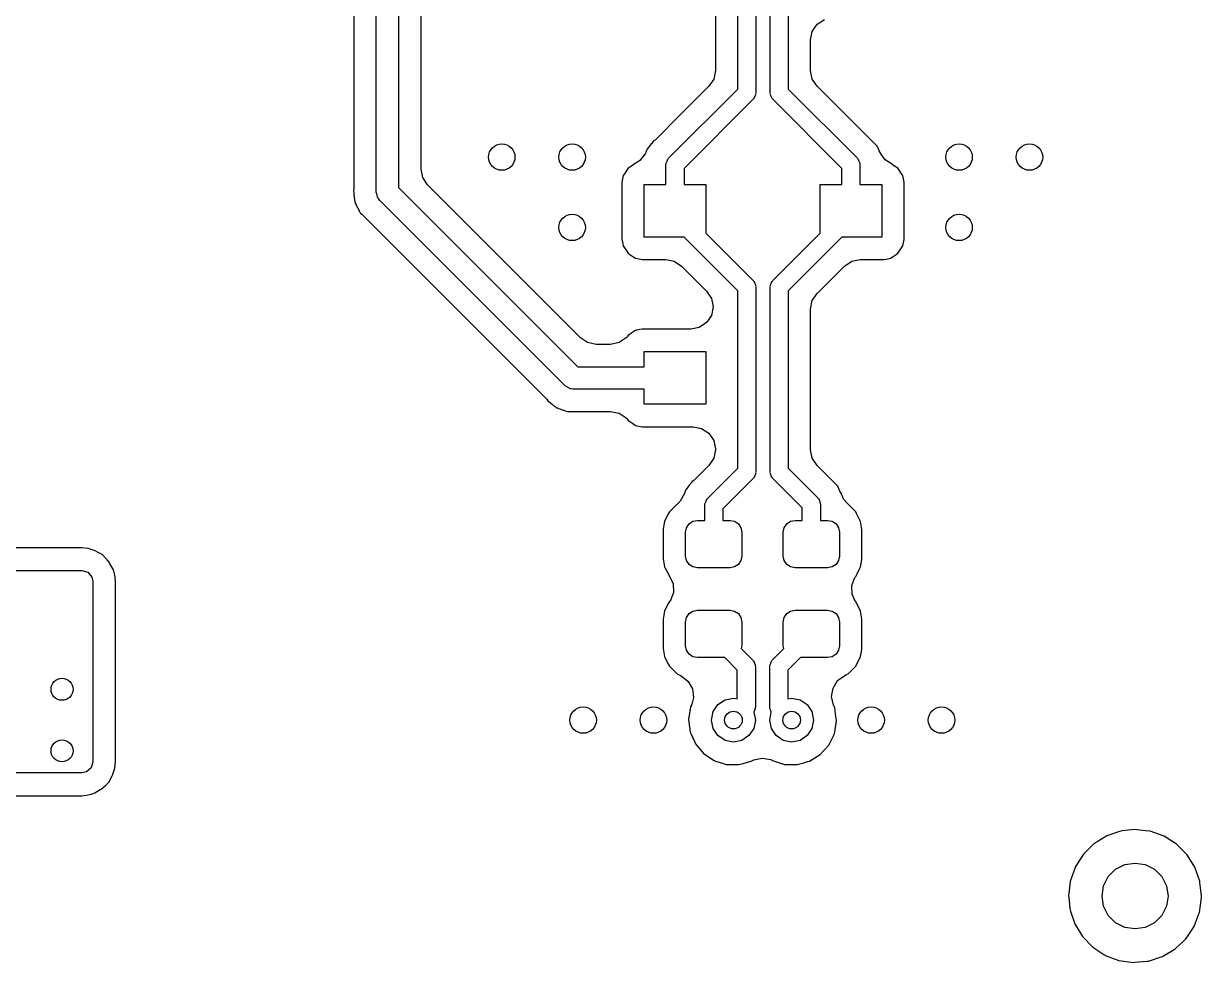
# Model space of a CAD drawing. Extents: x 0.99 to 4.24, y -7.27 to -4.02.
# Drawn here: x 1.668 to 2.195, y -5.03 to -4.61 of the extents above; entities that cross this region are included whole.
import ezdxf

# ---------------------------------------------------------------- set-up
doc = ezdxf.new("R2010")
doc.units = 0
doc.header["$MEASUREMENT"] = 0
doc.layers.add('BLACK', color=7, linetype='CONTINUOUS')

msp = doc.modelspace()

# ---------------------------------------------------------------- linework, layer by layer
at = {"layer": 'BLACK', "linetype": 'CONTINUOUS'}
for p, q in [((1.98752, -4.63884), (1.98752, -4.50617)), ((1.99563, -4.50617), (1.99563, -4.64052)), ((2.00201, -4.64052), (2.00201, -4.51049)), ((2.01012, -4.51217), (2.01012, -4.63884)), ((1.9775, -4.51444), (1.9775, -4.63056)), ((1.82571, -4.68504), (1.82571, -4.58475)), ((1.83571, -4.58268), (1.83571, -4.68297)), ((1.84573, -4.67469), (1.84573, -4.5848)), ((1.81569, -4.59302), (1.81569, -4.68291)), ((2.02306, -4.60983), (2.02629, -4.60767)), ((2.02014, -4.61687), (2.0209, -4.61306)), ((2.0209, -4.61306), (2.02306, -4.60983)), ((2.02014, -4.63056), (2.02014, -4.61687)), ((1.97674, -4.63438), (1.97458, -4.63761)), ((1.9775, -4.63056), (1.97674, -4.63438)), ((2.0209, -4.63438), (2.02014, -4.63056)), ((2.02306, -4.63761), (2.0209, -4.63438)), ((1.95658, -4.66978), (1.98752, -4.63884)), ((1.97458, -4.63761), (1.9621, -4.65009)), ((2.01012, -4.63884), (2.04106, -4.66978)), ((2.04779, -4.66234), (2.02306, -4.63761)), ((1.99444, -4.64339), (1.9635, -4.67433)), ((1.99459, -4.6431), (1.99444, -4.64339)), ((1.99486, -4.6429), (1.99459, -4.6431)), ((1.99515, -4.642), (1.99486, -4.6429)), ((1.99558, -4.64116), (1.99515, -4.642)), ((1.99563, -4.64052), (1.99553, -4.64083)), ((1.99553, -4.64083), (1.99558, -4.64116)), ((2.00211, -4.64083), (2.00201, -4.64052)), ((2.00206, -4.64116), (2.00211, -4.64083)), ((2.00249, -4.642), (2.00206, -4.64116)), ((2.00278, -4.6429), (2.00249, -4.642)), ((2.00305, -4.6431), (2.00278, -4.6429)), ((2.0032, -4.64339), (2.00305, -4.6431)), ((2.03413, -4.67433), (2.0032, -4.64339)), ((1.9621, -4.65009), (1.95079, -4.6614)), ((1.94663, -4.66637), (1.9464, -4.66715)), ((1.94683, -4.66609), (1.94663, -4.66637)), ((1.94694, -4.66577), (1.94683, -4.66609)), ((1.9473, -4.66533), (1.94694, -4.66577)), ((1.94804, -4.66438), (1.9473, -4.66533)), ((1.9473, -4.66533), (1.9473, -4.66533)), ((1.94833, -4.664), (1.94804, -4.66438)), ((1.94837, -4.66394), (1.94833, -4.664)), ((1.94867, -4.66352), (1.94837, -4.66394)), ((1.94874, -4.66345), (1.94867, -4.66352)), ((1.94886, -4.66325), (1.94874, -4.66345)), ((1.9489, -4.66329), (1.94886, -4.66325)), ((1.94985, -4.66209), (1.9489, -4.66329)), ((1.95052, -4.66165), (1.94985, -4.66209)), ((1.95079, -4.6614), (1.95052, -4.66165)), ((2.04807, -4.66261), (2.04779, -4.66234)), ((2.04886, -4.66335), (2.04807, -4.66261)), ((2.04946, -4.6639), (2.04886, -4.66335)), ((2.0496, -4.66415), (2.04946, -4.6639)), ((2.04973, -4.66428), (2.0496, -4.66415)), ((2.04986, -4.66444), (2.04973, -4.66428)), ((2.05063, -4.66604), (2.04986, -4.66444)), ((2.05085, -4.66646), (2.05063, -4.66604)), ((1.94373, -4.67088), (1.94185, -4.67205)), ((1.94609, -4.66779), (1.94373, -4.67088)), ((1.94639, -4.66718), (1.94609, -4.66779)), ((1.9464, -4.66715), (1.94639, -4.66718)), ((1.95544, -4.67201), (1.95587, -4.67117)), ((1.95587, -4.67117), (1.95617, -4.67026)), ((1.95617, -4.67026), (1.95643, -4.67007)), ((1.95643, -4.67007), (1.95658, -4.66978)), ((2.04106, -4.66978), (2.0412, -4.67007)), ((2.0412, -4.67007), (2.04147, -4.67026)), ((2.04147, -4.67026), (2.04176, -4.67117)), ((2.04176, -4.67117), (2.04219, -4.67201)), ((2.05169, -4.66802), (2.05085, -4.66646)), ((2.05179, -4.66797), (2.05169, -4.66802)), ((2.05345, -4.67045), (2.05179, -4.66797)), ((2.05587, -4.67207), (2.05345, -4.67045)), ((1.84649, -4.6785), (1.84573, -4.67469)), ((1.93678, -4.67678), (1.93623, -4.6776)), ((1.9379, -4.6751), (1.93678, -4.67678)), ((1.93678, -4.67678), (1.93678, -4.67678)), ((1.93845, -4.67428), (1.9379, -4.6751)), ((1.94035, -4.67301), (1.93845, -4.67428)), ((1.94094, -4.67261), (1.94035, -4.67301)), ((1.94176, -4.67207), (1.94094, -4.67261)), ((1.94094, -4.67261), (1.94094, -4.67261)), ((1.94185, -4.67205), (1.94176, -4.67207)), ((1.95539, -4.67265), (1.95549, -4.67234)), ((1.95539, -4.68151), (1.95539, -4.67265)), ((1.95549, -4.67234), (1.95544, -4.67201)), ((1.9635, -4.67433), (1.9635, -4.68151)), ((2.03413, -4.68151), (2.03413, -4.67433)), ((2.04219, -4.67201), (2.04214, -4.67234)), ((2.04214, -4.67234), (2.04224, -4.67265)), ((2.04224, -4.67265), (2.04224, -4.68151)), ((2.05588, -4.67207), (2.05587, -4.67207)), ((2.05669, -4.67261), (2.05588, -4.67207)), ((2.05728, -4.67301), (2.05669, -4.67261)), ((2.05669, -4.67261), (2.05669, -4.67261)), ((2.05919, -4.67428), (2.05728, -4.67301)), ((2.05974, -4.6751), (2.05919, -4.67428)), ((2.06086, -4.67678), (2.05974, -4.6751)), ((2.06141, -4.6776), (2.06086, -4.67678)), ((2.06086, -4.67678), (2.06086, -4.67678)), ((1.84865, -4.68174), (1.84649, -4.6785)), ((1.91709, -4.75018), (1.84865, -4.68174)), ((1.93623, -4.6776), (1.93565, -4.68052)), ((1.93565, -4.68052), (1.93565, -4.70611)), ((1.94567, -4.70513), (1.94567, -4.68151)), ((1.94567, -4.68151), (1.95539, -4.68151)), ((1.9635, -4.68151), (1.97323, -4.68151)), ((1.97323, -4.68151), (1.97323, -4.70333)), ((2.02441, -4.70333), (2.02441, -4.68151)), ((2.02441, -4.68151), (2.03413, -4.68151)), ((2.04224, -4.68151), (2.05197, -4.68151)), ((2.05197, -4.68151), (2.05197, -4.70513)), ((2.06199, -4.68052), (2.06141, -4.6776)), ((2.06199, -4.70611), (2.06199, -4.68052)), ((1.81567, -4.68352), (1.8155, -4.68432)), ((1.8155, -4.68432), (1.81559, -4.68514)), ((1.81559, -4.68514), (1.81559, -4.68514)), ((1.81559, -4.68514), (1.81568, -4.68589)), ((1.81568, -4.68338), (1.81567, -4.68352)), ((1.81569, -4.68291), (1.81568, -4.68338)), ((1.81568, -4.68589), (1.81569, -4.68594)), ((1.81569, -4.68594), (1.81569, -4.68629)), ((1.81569, -4.68629), (1.81576, -4.68669)), ((1.81576, -4.68669), (1.81576, -4.68669)), ((1.81576, -4.68669), (1.8158, -4.68693)), ((1.8158, -4.68693), (1.81586, -4.68739)), ((1.81586, -4.68739), (1.81609, -4.68929)), ((1.82606, -4.68622), (1.82571, -4.68504)), ((1.82631, -4.68743), (1.82606, -4.68622)), ((1.82647, -4.68763), (1.82631, -4.68743)), ((1.83571, -4.68297), (1.91586, -4.76312)), ((1.81609, -4.68929), (1.81624, -4.68961)), ((1.81624, -4.68961), (1.8163, -4.68997)), ((1.8163, -4.68997), (1.81669, -4.6907)), ((1.81669, -4.6907), (1.81669, -4.6907)), ((1.81669, -4.6907), (1.81721, -4.69165)), ((1.81721, -4.69165), (1.81742, -4.69207)), ((1.81742, -4.69207), (1.81788, -4.69302)), ((1.8265, -4.68774), (1.82647, -4.68763)), ((1.82664, -4.68786), (1.8265, -4.68774)), ((1.82717, -4.68857), (1.82664, -4.68786)), ((1.91025, -4.77165), (1.82717, -4.68857)), ((1.81788, -4.69302), (1.81825, -4.6938)), ((1.81825, -4.6938), (1.81839, -4.69396)), ((1.81839, -4.69396), (1.81853, -4.6941)), ((1.81853, -4.6941), (1.81868, -4.69437)), ((1.81868, -4.69437), (1.81922, -4.69488)), ((1.81922, -4.69488), (1.82017, -4.69575)), ((1.82017, -4.69575), (1.82045, -4.69603)), ((1.82045, -4.69603), (1.90166, -4.77724)), ((1.93565, -4.70611), (1.93575, -4.70659)), ((1.93575, -4.70659), (1.93575, -4.70659)), ((1.93575, -4.70659), (1.93604, -4.70805)), ((1.93604, -4.70805), (1.93623, -4.70904)), ((1.96356, -4.70513), (1.94567, -4.70513)), ((1.98752, -4.72909), (1.96356, -4.70513)), ((1.97323, -4.70333), (1.99444, -4.72454)), ((2.0032, -4.72454), (2.02441, -4.70333)), ((2.03408, -4.70513), (2.01012, -4.72909)), ((2.05197, -4.70513), (2.03408, -4.70513)), ((2.06141, -4.70904), (2.06199, -4.70611)), ((1.93623, -4.70904), (1.93678, -4.70985)), ((1.93678, -4.70985), (1.93678, -4.70985)), ((1.93678, -4.70985), (1.93678, -4.70987)), ((1.93678, -4.70987), (1.93845, -4.71235)), ((1.93845, -4.71235), (1.93926, -4.7129)), ((1.93926, -4.7129), (1.94094, -4.71402)), ((2.05669, -4.71402), (2.05838, -4.7129)), ((2.05838, -4.7129), (2.05919, -4.71235)), ((2.05919, -4.71235), (2.06085, -4.70987)), ((2.06085, -4.70987), (2.06086, -4.70985)), ((2.06086, -4.70985), (2.06141, -4.70904)), ((2.06086, -4.70985), (2.06086, -4.70985)), ((1.94094, -4.71402), (1.94094, -4.71402)), ((1.94094, -4.71402), (1.94176, -4.71457)), ((1.94176, -4.71457), (1.94468, -4.71515)), ((1.94468, -4.71515), (1.95528, -4.71515)), ((1.95528, -4.71515), (1.95909, -4.7159)), ((1.95909, -4.7159), (1.96232, -4.71806)), ((1.96232, -4.71806), (1.96842, -4.72416)), ((2.02306, -4.73032), (2.03531, -4.71806)), ((2.03531, -4.71806), (2.03855, -4.7159)), ((2.03855, -4.7159), (2.04236, -4.71515)), ((2.04236, -4.71515), (2.05296, -4.71515)), ((2.05296, -4.71515), (2.05403, -4.71493)), ((2.05403, -4.71493), (2.05492, -4.71476)), ((2.05492, -4.71476), (2.05588, -4.71457)), ((2.05492, -4.71476), (2.05492, -4.71476)), ((2.05588, -4.71457), (2.05669, -4.71402)), ((2.05669, -4.71402), (2.05669, -4.71402)), ((1.96842, -4.72416), (1.97354, -4.72928)), ((1.97354, -4.72928), (1.9757, -4.73252)), ((1.98752, -4.80857), (1.98752, -4.72909)), ((1.99444, -4.72454), (1.99459, -4.72483)), ((1.99459, -4.72483), (1.99486, -4.72503)), ((1.99486, -4.72503), (1.99515, -4.72593)), ((1.99515, -4.72593), (1.99558, -4.72678)), ((1.99558, -4.72678), (1.99553, -4.7271)), ((1.99553, -4.7271), (1.99563, -4.72741)), ((1.99563, -4.72741), (1.99563, -4.81025)), ((2.00201, -4.72741), (2.00211, -4.7271)), ((2.00201, -4.81025), (2.00201, -4.72741)), ((2.00206, -4.72678), (2.00249, -4.72593)), ((2.00211, -4.7271), (2.00206, -4.72678)), ((2.00249, -4.72593), (2.00278, -4.72503)), ((2.00278, -4.72503), (2.00305, -4.72483)), ((2.00305, -4.72483), (2.0032, -4.72454)), ((2.01012, -4.72909), (2.01012, -4.80857)), ((1.9757, -4.73252), (1.97646, -4.73633)), ((2.02014, -4.73737), (2.0209, -4.73355)), ((2.0209, -4.73355), (2.02306, -4.73032)), ((1.9757, -4.74014), (1.97354, -4.74337)), ((1.97646, -4.73633), (1.9757, -4.74014)), ((2.02014, -4.80029), (2.02014, -4.73737)), ((1.97354, -4.74337), (1.97031, -4.74553)), ((1.92032, -4.75234), (1.91709, -4.75018)), ((1.93762, -4.75018), (1.93439, -4.75234)), ((1.9379, -4.7499), (1.93762, -4.75018)), ((1.93845, -4.74908), (1.9379, -4.7499)), ((1.94008, -4.74799), (1.93845, -4.74908)), ((1.94094, -4.74741), (1.94008, -4.74799)), ((1.94176, -4.74687), (1.94094, -4.74741)), ((1.94094, -4.74741), (1.94094, -4.74741)), ((1.94272, -4.74668), (1.94176, -4.74687)), ((1.94373, -4.74648), (1.94272, -4.74668)), ((1.94272, -4.74668), (1.94272, -4.74668)), ((1.94468, -4.74629), (1.94373, -4.74648)), ((1.94644, -4.74629), (1.94468, -4.74629)), ((1.9665, -4.74629), (1.94644, -4.74629)), ((1.97031, -4.74553), (1.9665, -4.74629)), ((1.92414, -4.7531), (1.92032, -4.75234)), ((1.93058, -4.7531), (1.92414, -4.7531)), ((1.93439, -4.75234), (1.93058, -4.7531)), ((1.94567, -4.76312), (1.94567, -4.75631)), ((1.94567, -4.75631), (1.97323, -4.75631)), ((1.97323, -4.75631), (1.97323, -4.77993)), ((1.91586, -4.76312), (1.94567, -4.76312)), ((1.91133, -4.77225), (1.91025, -4.77165)), ((1.91237, -4.77291), (1.91133, -4.77225)), ((1.91262, -4.77295), (1.91237, -4.77291)), ((1.91272, -4.773), (1.91262, -4.77295)), ((1.91291, -4.77299), (1.91272, -4.773)), ((1.91379, -4.77312), (1.91291, -4.77299)), ((1.94567, -4.77312), (1.91379, -4.77312)), ((1.94567, -4.77993), (1.94567, -4.77312)), ((1.90166, -4.77724), (1.90199, -4.77758)), ((1.90199, -4.77758), (1.90208, -4.77768)), ((1.90208, -4.77768), (1.90253, -4.77837)), ((1.90253, -4.77837), (1.90377, -4.77935)), ((1.90377, -4.77935), (1.90381, -4.77938)), ((1.90381, -4.77938), (1.90405, -4.77962)), ((1.90405, -4.77962), (1.90438, -4.77986)), ((1.90438, -4.77986), (1.90438, -4.77986)), ((1.90438, -4.77986), (1.90458, -4.78)), ((1.90458, -4.78), (1.90495, -4.78028)), ((1.90495, -4.78028), (1.90581, -4.78095)), ((1.90581, -4.78095), (1.90581, -4.78095)), ((1.90581, -4.78095), (1.90581, -4.78095)), ((1.90581, -4.78095), (1.90601, -4.78112)), ((1.90601, -4.78112), (1.90601, -4.78112)), ((1.90601, -4.78112), (1.90645, -4.78146)), ((1.90645, -4.78146), (1.90679, -4.78158)), ((1.90679, -4.78158), (1.90709, -4.78179)), ((1.90709, -4.78179), (1.90788, -4.78203)), ((1.90788, -4.78203), (1.90788, -4.78203)), ((1.90788, -4.78203), (1.90892, -4.78234)), ((1.90892, -4.78234), (1.90937, -4.78249)), ((1.97323, -4.77993), (1.94567, -4.77993)), ((1.90937, -4.78249), (1.90945, -4.78252)), ((1.90945, -4.78252), (1.91117, -4.78312)), ((1.91117, -4.78312), (1.91139, -4.78314)), ((1.91139, -4.78314), (1.91159, -4.78314)), ((1.91159, -4.78314), (1.91188, -4.78323)), ((1.91188, -4.78323), (1.91391, -4.78315)), ((1.91391, -4.78315), (1.9143, -4.78314)), ((1.9143, -4.78314), (1.93058, -4.78314)), ((1.93058, -4.78314), (1.93439, -4.7839)), ((1.93439, -4.7839), (1.93762, -4.78606)), ((1.93762, -4.78606), (1.9379, -4.78634)), ((1.9379, -4.78634), (1.93845, -4.78715)), ((1.93845, -4.78715), (1.93926, -4.7877)), ((1.93926, -4.7877), (1.94094, -4.78882)), ((1.94094, -4.78882), (1.94094, -4.78882)), ((1.94094, -4.78882), (1.94176, -4.78937)), ((1.94176, -4.78937), (1.94468, -4.78995)), ((1.94468, -4.78995), (1.9467, -4.78995)), ((1.9467, -4.78995), (1.96754, -4.78995)), ((1.96754, -4.78995), (1.97135, -4.79071)), ((1.97135, -4.79071), (1.97458, -4.79287)), ((1.97458, -4.79287), (1.97674, -4.7961)), ((1.97674, -4.7961), (1.9775, -4.79991)), ((1.9775, -4.80029), (1.97674, -4.8041)), ((1.9775, -4.79991), (1.9775, -4.80029)), ((2.0209, -4.8041), (2.02014, -4.80029)), ((1.97458, -4.80733), (1.97129, -4.81062)), ((1.9739, -4.82218), (1.98752, -4.80857)), ((1.97674, -4.8041), (1.97458, -4.80733)), ((2.01012, -4.80857), (2.02334, -4.82179)), ((2.02306, -4.80733), (2.0209, -4.8041)), ((2.03007, -4.81435), (2.02306, -4.80733)), ((1.96811, -4.8138), (1.96785, -4.81406)), ((1.97129, -4.81062), (1.96811, -4.8138)), ((1.99444, -4.81311), (1.98083, -4.82673)), ((1.99459, -4.81282), (1.99444, -4.81311)), ((1.99486, -4.81263), (1.99459, -4.81282)), ((1.99515, -4.81173), (1.99486, -4.81263)), ((1.99558, -4.81088), (1.99515, -4.81173)), ((1.99563, -4.81025), (1.99553, -4.81056)), ((1.99553, -4.81056), (1.99558, -4.81088)), ((2.00211, -4.81056), (2.00201, -4.81025)), ((2.00206, -4.81088), (2.00211, -4.81056)), ((2.00249, -4.81173), (2.00206, -4.81088)), ((2.00278, -4.81263), (2.00249, -4.81173)), ((2.00305, -4.81282), (2.00278, -4.81263)), ((2.0032, -4.81311), (2.00305, -4.81282)), ((2.01642, -4.82633), (2.0032, -4.81311)), ((1.96396, -4.81877), (1.96364, -4.81984)), ((1.96415, -4.81849), (1.96396, -4.81877)), ((1.96427, -4.81817), (1.96415, -4.81849)), ((1.96462, -4.81773), (1.96427, -4.81817)), ((1.96528, -4.81689), (1.96462, -4.81773)), ((1.96462, -4.81773), (1.96462, -4.81773)), ((1.96537, -4.81678), (1.96528, -4.81689)), ((1.96565, -4.8164), (1.96537, -4.81678)), ((1.96566, -4.81639), (1.96565, -4.8164)), ((1.96599, -4.81592), (1.96566, -4.81639)), ((1.96607, -4.81585), (1.96599, -4.81592)), ((1.96618, -4.81565), (1.96607, -4.81585)), ((1.96623, -4.81569), (1.96618, -4.81565)), ((1.96644, -4.81541), (1.96623, -4.81569)), ((1.96666, -4.81514), (1.96644, -4.81541)), ((1.96717, -4.81449), (1.96666, -4.81514)), ((1.96785, -4.81406), (1.96717, -4.81449)), ((2.03036, -4.81462), (2.03007, -4.81435)), ((2.03175, -4.81591), (2.03036, -4.81462)), ((2.03188, -4.81616), (2.03175, -4.81591)), ((2.03201, -4.81629), (2.03188, -4.81616)), ((2.03215, -4.81645), (2.03201, -4.81629)), ((2.03292, -4.81805), (2.03215, -4.81645)), ((2.03313, -4.81847), (2.03292, -4.81805)), ((2.03397, -4.82003), (2.03313, -4.81847)), ((1.9618, -4.82335), (1.96049, -4.82459)), ((1.96361, -4.81992), (1.9618, -4.82335)), ((1.96364, -4.81984), (1.96361, -4.81992)), ((1.97277, -4.82441), (1.9732, -4.82357)), ((1.97282, -4.82474), (1.97277, -4.82441)), ((1.9732, -4.82357), (1.97349, -4.82266)), ((1.97349, -4.82266), (1.97376, -4.82247)), ((1.97376, -4.82247), (1.9739, -4.82218)), ((2.02334, -4.82179), (2.02349, -4.82208)), ((2.02349, -4.82208), (2.02375, -4.82227)), ((2.02375, -4.82227), (2.02405, -4.82317)), ((2.02405, -4.82317), (2.02448, -4.82402)), ((2.02448, -4.82402), (2.02443, -4.82434)), ((2.02443, -4.82434), (2.02453, -4.82465)), ((2.03403, -4.82037), (2.03397, -4.82003)), ((2.03418, -4.82067), (2.03403, -4.82037)), ((2.03419, -4.8208), (2.03418, -4.82067)), ((2.03491, -4.82244), (2.03419, -4.8208)), ((2.03692, -4.82461), (2.03491, -4.82244)), ((1.95657, -4.82879), (1.95509, -4.8317)), ((1.95693, -4.82809), (1.95657, -4.82879)), ((1.95657, -4.82879), (1.95657, -4.82879)), ((1.96036, -4.82465), (1.95693, -4.82809)), ((1.96049, -4.82459), (1.96036, -4.82465)), ((1.97272, -4.82505), (1.97282, -4.82474)), ((1.97272, -4.8319), (1.97272, -4.82505)), ((1.98083, -4.82673), (1.98083, -4.8319)), ((2.01642, -4.8319), (2.01642, -4.82633)), ((2.02453, -4.82465), (2.02453, -4.8319)), ((2.03688, -4.82465), (2.03692, -4.82461)), ((2.04032, -4.82809), (2.03688, -4.82465)), ((2.04067, -4.82879), (2.04032, -4.82809)), ((2.04192, -4.83124), (2.04067, -4.82879)), ((2.04067, -4.82879), (2.04067, -4.82879)), ((1.95432, -4.83497), (1.95415, -4.83601)), ((1.9546, -4.83319), (1.95432, -4.83497)), ((1.95472, -4.83242), (1.9546, -4.83319)), ((1.95509, -4.8317), (1.95472, -4.83242)), ((1.96458, -4.83518), (1.96573, -4.83346)), ((1.96573, -4.83346), (1.96745, -4.8323)), ((1.96745, -4.8323), (1.96949, -4.8319)), ((1.96949, -4.8319), (1.97272, -4.8319)), ((1.98083, -4.8319), (1.98406, -4.8319)), ((1.98406, -4.8319), (1.98609, -4.8323)), ((1.98609, -4.8323), (1.98781, -4.83346)), ((1.98781, -4.83346), (1.98897, -4.83518)), ((2.00828, -4.83518), (2.00943, -4.83346)), ((2.00943, -4.83346), (2.01116, -4.8323)), ((2.01116, -4.8323), (2.01319, -4.8319)), ((2.01319, -4.8319), (2.01642, -4.8319)), ((2.02453, -4.8319), (2.02776, -4.8319)), ((2.02776, -4.8319), (2.02979, -4.8323)), ((2.02979, -4.8323), (2.03151, -4.83346)), ((2.03151, -4.83346), (2.03267, -4.83518)), ((2.04252, -4.83242), (2.04192, -4.83124)), ((2.04309, -4.83601), (2.04252, -4.83242)), ((1.95415, -4.83601), (1.95415, -4.84905)), ((1.96417, -4.83721), (1.96458, -4.83518)), ((1.96417, -4.84784), (1.96417, -4.83721)), ((1.98897, -4.83518), (1.98937, -4.83721)), ((1.98937, -4.83721), (1.98937, -4.84784)), ((2.00787, -4.83721), (2.00828, -4.83518)), ((2.00787, -4.84784), (2.00787, -4.83721)), ((2.03267, -4.83518), (2.03307, -4.83721)), ((2.03307, -4.83721), (2.03307, -4.84784)), ((2.04309, -4.84905), (2.04309, -4.83601)), ((1.69386, -4.84411), (1.63788, -4.84411)), ((1.69674, -4.84453), (1.69386, -4.84411)), ((1.69942, -4.84532), (1.69674, -4.84453)), ((1.69985, -4.84554), (1.69942, -4.84532)), ((1.70094, -4.84611), (1.69985, -4.84554)), ((1.69985, -4.84554), (1.69985, -4.84554)), ((1.70295, -4.84716), (1.70094, -4.84611)), ((1.70346, -4.84766), (1.70295, -4.84716)), ((1.7041, -4.84827), (1.70346, -4.84766)), ((1.70346, -4.84766), (1.70346, -4.84766)), ((1.70426, -4.84843), (1.7041, -4.84827)), ((1.7041, -4.84827), (1.7041, -4.84827)), ((1.70441, -4.8486), (1.70426, -4.84843)), ((1.70523, -4.84954), (1.70441, -4.8486)), ((1.70441, -4.8486), (1.70441, -4.8486)), ((1.70609, -4.85054), (1.70523, -4.84954)), ((1.70633, -4.85097), (1.70609, -4.85054)), ((1.95415, -4.84905), (1.95472, -4.85264)), ((1.96458, -4.84988), (1.96417, -4.84784)), ((1.96573, -4.8516), (1.96458, -4.84988)), ((1.98897, -4.84988), (1.98781, -4.8516)), ((1.98937, -4.84784), (1.98897, -4.84988)), ((2.00828, -4.84988), (2.00787, -4.84784)), ((2.00943, -4.8516), (2.00828, -4.84988)), ((2.03267, -4.84988), (2.03151, -4.8516)), ((2.03307, -4.84784), (2.03267, -4.84988)), ((2.04252, -4.85264), (2.04301, -4.84954)), ((2.04301, -4.84954), (2.04303, -4.84944)), ((2.04303, -4.84944), (2.04309, -4.84905)), ((2.04303, -4.84944), (2.04303, -4.84944)), ((1.63788, -4.85433), (1.69386, -4.85433)), ((1.69386, -4.85433), (1.69654, -4.85512)), ((1.69654, -4.85512), (1.69837, -4.85723)), ((1.70769, -4.85334), (1.70633, -4.85097)), ((1.70633, -4.85097), (1.70633, -4.85097)), ((1.70806, -4.854), (1.70769, -4.85334)), ((1.70823, -4.85461), (1.70806, -4.854)), ((1.70827, -4.85475), (1.70823, -4.85461)), ((1.70823, -4.85461), (1.70823, -4.85461)), ((1.70835, -4.85506), (1.70827, -4.85475)), ((1.7088, -4.85712), (1.70835, -4.85506)), ((1.95472, -4.85264), (1.95508, -4.85334)), ((1.95508, -4.85334), (1.9563, -4.85573)), ((1.9563, -4.85573), (1.95693, -4.85697)), ((1.96745, -4.85275), (1.96573, -4.8516)), ((1.96949, -4.85316), (1.96745, -4.85275)), ((1.98406, -4.85316), (1.96949, -4.85316)), ((1.98609, -4.85275), (1.98406, -4.85316)), ((1.98781, -4.8516), (1.98609, -4.85275)), ((2.01116, -4.85275), (2.00943, -4.8516)), ((2.01319, -4.85316), (2.01116, -4.85275)), ((2.02776, -4.85316), (2.01319, -4.85316)), ((2.02979, -4.85275), (2.02776, -4.85316)), ((2.03151, -4.8516), (2.02979, -4.85275)), ((2.04032, -4.85697), (2.04091, -4.8558)), ((2.04091, -4.8558), (2.04217, -4.85334)), ((2.04217, -4.85334), (2.04252, -4.85264)), ((2.04217, -4.85334), (2.04217, -4.85334)), ((1.69837, -4.85723), (1.69882, -4.85929)), ((1.69882, -4.85929), (1.69882, -4.93992)), ((1.70883, -4.85738), (1.7088, -4.85712)), ((1.70883, -4.8574), (1.70883, -4.85738)), ((1.70883, -4.85738), (1.70883, -4.85738)), ((1.70904, -4.85929), (1.70883, -4.8574)), ((1.70904, -4.93992), (1.70904, -4.85929)), ((1.95693, -4.85697), (1.9571, -4.85714)), ((1.9571, -4.85714), (1.95855, -4.86028)), ((1.95855, -4.86028), (1.9587, -4.86417)), ((2.03854, -4.86105), (2.03989, -4.8574)), ((2.0387, -4.86493), (2.03854, -4.86105)), ((2.03989, -4.8574), (2.0399, -4.85739)), ((2.0399, -4.85739), (2.04032, -4.85697)), ((1.9587, -4.86417), (1.95736, -4.86781)), ((2.04014, -4.86807), (2.0387, -4.86493)), ((1.95555, -4.87095), (1.95472, -4.87257)), ((1.95657, -4.86894), (1.95555, -4.87095)), ((1.95693, -4.86825), (1.95657, -4.86894)), ((1.95735, -4.86783), (1.95693, -4.86825)), ((1.95736, -4.86781), (1.95735, -4.86783)), ((2.04032, -4.86825), (2.04014, -4.86807)), ((2.04252, -4.87257), (2.04032, -4.86825)), ((1.95445, -4.87428), (1.95415, -4.87616)), ((1.95415, -4.87616), (1.95415, -4.88921)), ((1.95447, -4.87414), (1.95445, -4.87428)), ((1.95472, -4.87257), (1.95447, -4.87414)), ((1.96417, -4.87737), (1.96458, -4.87534)), ((1.96458, -4.87534), (1.96573, -4.87361)), ((1.96573, -4.87361), (1.96745, -4.87246)), ((1.96745, -4.87246), (1.96949, -4.87206)), ((1.96949, -4.87206), (1.98406, -4.87206)), ((1.98406, -4.87206), (1.98609, -4.87246)), ((1.98609, -4.87246), (1.98781, -4.87361)), ((1.98781, -4.87361), (1.98897, -4.87534)), ((1.98897, -4.87534), (1.98937, -4.87737)), ((2.00787, -4.87737), (2.00828, -4.87534)), ((2.00828, -4.87534), (2.00943, -4.87361)), ((2.00943, -4.87361), (2.01116, -4.87246)), ((2.01116, -4.87246), (2.01319, -4.87206)), ((2.01319, -4.87206), (2.02776, -4.87206)), ((2.02776, -4.87206), (2.02979, -4.87246)), ((2.02979, -4.87246), (2.03151, -4.87361)), ((2.03151, -4.87361), (2.03267, -4.87534)), ((2.03267, -4.87534), (2.03307, -4.87737)), ((2.04309, -4.87616), (2.04252, -4.87257)), ((2.04309, -4.88921), (2.04309, -4.87616)), ((1.96417, -4.888), (1.96417, -4.87737)), ((1.98937, -4.87737), (1.98937, -4.888)), ((2.00787, -4.888), (2.00787, -4.87737)), ((2.03307, -4.87737), (2.03307, -4.888)), ((1.95415, -4.88921), (1.95472, -4.8928)), ((1.95472, -4.8928), (1.95508, -4.8935)), ((1.96458, -4.89004), (1.96417, -4.888)), ((1.96573, -4.89176), (1.96458, -4.89004)), ((1.96745, -4.89291), (1.96573, -4.89176)), ((1.96949, -4.89332), (1.96745, -4.89291)), ((1.98937, -4.888), (1.98911, -4.88929)), ((1.98911, -4.88929), (1.99425, -4.89443)), ((2.003, -4.89443), (2.00813, -4.88929)), ((2.00813, -4.88929), (2.00787, -4.888)), ((2.02979, -4.89291), (2.02776, -4.89332)), ((2.03151, -4.89176), (2.02979, -4.89291)), ((2.03267, -4.89004), (2.03151, -4.89176)), ((2.03307, -4.888), (2.03267, -4.89004)), ((2.04217, -4.8935), (2.04252, -4.8928)), ((2.04252, -4.8928), (2.04288, -4.89052)), ((2.04288, -4.89052), (2.04303, -4.88959)), ((2.04303, -4.88959), (2.04309, -4.88921)), ((2.04303, -4.88959), (2.04303, -4.88959)), ((1.95508, -4.8935), (1.95657, -4.89643)), ((1.95657, -4.89643), (1.95657, -4.89643)), ((1.95657, -4.89643), (1.95693, -4.89713)), ((1.95693, -4.89713), (1.96036, -4.90056)), ((1.98167, -4.89332), (1.96949, -4.89332)), ((1.98732, -4.89897), (1.98167, -4.89332)), ((1.99425, -4.89443), (1.99439, -4.89472)), ((1.99439, -4.89472), (1.99466, -4.89491)), ((1.99466, -4.89491), (1.99495, -4.89581)), ((1.99495, -4.89581), (1.99538, -4.89666)), ((1.99538, -4.89666), (1.99533, -4.89698)), ((1.99533, -4.89698), (1.99543, -4.89729)), ((1.99543, -4.89729), (1.99543, -4.91547)), ((2.00181, -4.89729), (2.00191, -4.89698)), ((2.00181, -4.91547), (2.00181, -4.89729)), ((2.00186, -4.89666), (2.00229, -4.89581)), ((2.00191, -4.89698), (2.00186, -4.89666)), ((2.00229, -4.89581), (2.00259, -4.89491)), ((2.00259, -4.89491), (2.00285, -4.89472)), ((2.00285, -4.89472), (2.003, -4.89443)), ((2.01558, -4.89332), (2.00992, -4.89897)), ((2.02776, -4.89332), (2.01558, -4.89332)), ((2.03688, -4.90056), (2.04032, -4.89713)), ((2.04032, -4.89713), (2.04067, -4.89643)), ((2.04067, -4.89643), (2.04217, -4.8935)), ((2.04067, -4.89643), (2.04067, -4.89643)), ((2.04217, -4.8935), (2.04217, -4.8935)), ((1.96036, -4.90056), (1.96226, -4.90153)), ((1.96226, -4.90153), (1.96531, -4.90394)), ((1.98732, -4.91176), (1.98732, -4.89897)), ((2.00992, -4.89897), (2.00992, -4.91176)), ((2.03016, -4.90692), (2.03221, -4.90362)), ((2.03221, -4.90362), (2.03496, -4.90154)), ((2.03496, -4.90154), (2.03618, -4.90092)), ((2.03618, -4.90092), (2.03688, -4.90056)), ((2.03618, -4.90092), (2.03618, -4.90092)), ((1.96531, -4.90394), (1.96721, -4.90733)), ((1.96721, -4.90733), (1.96767, -4.91119)), ((2.02953, -4.91075), (2.03016, -4.90692)), ((1.96688, -4.91419), (1.96676, -4.91464)), ((1.96691, -4.91407), (1.96688, -4.91419)), ((1.96767, -4.91119), (1.96691, -4.91407)), ((1.96691, -4.91407), (1.96691, -4.91407)), ((1.97863, -4.9143), (1.98182, -4.91217)), ((1.98182, -4.91217), (1.98559, -4.91142)), ((1.98559, -4.91142), (1.98732, -4.91176)), ((2.00992, -4.91176), (2.01165, -4.91142)), ((2.01165, -4.91142), (2.01542, -4.91217)), ((2.01542, -4.91217), (2.01861, -4.9143)), ((2.03042, -4.91454), (2.02953, -4.91075)), ((1.9664, -4.91539), (1.96553, -4.92101)), ((1.96676, -4.91464), (1.9664, -4.91539)), ((1.97575, -4.92126), (1.9765, -4.91749)), ((1.9765, -4.91749), (1.97863, -4.9143)), ((1.99495, -4.91695), (1.99472, -4.91767)), ((1.99472, -4.91767), (1.99543, -4.92126)), ((1.99538, -4.91611), (1.99495, -4.91695)), ((1.99543, -4.91547), (1.99533, -4.91578)), ((1.99533, -4.91578), (1.99538, -4.91611)), ((2.00191, -4.91578), (2.00181, -4.91547)), ((2.00181, -4.92126), (2.00253, -4.91767)), ((2.00186, -4.91611), (2.00191, -4.91578)), ((2.00229, -4.91695), (2.00186, -4.91611)), ((2.00253, -4.91767), (2.00229, -4.91695)), ((2.01861, -4.9143), (2.02075, -4.91749)), ((2.02075, -4.91749), (2.0215, -4.92126)), ((2.03091, -4.91563), (2.03042, -4.91454)), ((2.03135, -4.91867), (2.03091, -4.91563)), ((2.03165, -4.92075), (2.03135, -4.91867)), ((1.96553, -4.92101), (1.96626, -4.92666)), ((1.9765, -4.92503), (1.97575, -4.92126)), ((1.99543, -4.92126), (1.99468, -4.92503)), ((2.00256, -4.92503), (2.00181, -4.92126)), ((2.0215, -4.92126), (2.02075, -4.92503)), ((2.03077, -4.92736), (2.03171, -4.92175)), ((2.03172, -4.92126), (2.03165, -4.92075)), ((2.03171, -4.92175), (2.03172, -4.92126)), ((1.96626, -4.92666), (1.96655, -4.92731)), ((1.96655, -4.92731), (1.96655, -4.92731)), ((1.96655, -4.92731), (1.96827, -4.93121)), ((1.97863, -4.92822), (1.9765, -4.92503)), ((1.98182, -4.93035), (1.97863, -4.92822)), ((1.99255, -4.92822), (1.98936, -4.93035)), ((1.99468, -4.92503), (1.99255, -4.92822)), ((2.00469, -4.92822), (2.00256, -4.92503)), ((2.00789, -4.93035), (2.00469, -4.92822)), ((2.01861, -4.92822), (2.01542, -4.93035)), ((2.02075, -4.92503), (2.01861, -4.92822)), ((2.02829, -4.93248), (2.03077, -4.92736)), ((1.96827, -4.93121), (1.96855, -4.93186)), ((1.96855, -4.93186), (1.97222, -4.93622)), ((1.98559, -4.9311), (1.98182, -4.93035)), ((1.98936, -4.93035), (1.98559, -4.9311)), ((2.01165, -4.9311), (2.00789, -4.93035)), ((2.01542, -4.93035), (2.01165, -4.9311)), ((2.02447, -4.9367), (2.02829, -4.93248)), ((1.69882, -4.93992), (1.69803, -4.9426)), ((1.70862, -4.9428), (1.70904, -4.93992)), ((1.97222, -4.93622), (1.97695, -4.93937)), ((1.97695, -4.93937), (1.97763, -4.93958)), ((1.97763, -4.93958), (1.97763, -4.93958)), ((1.97763, -4.93958), (1.97925, -4.94009)), ((1.97925, -4.94009), (1.98238, -4.94107)), ((1.98989, -4.94068), (1.99288, -4.93986)), ((1.99288, -4.93986), (1.99356, -4.93968)), ((1.99288, -4.93986), (1.99288, -4.93986)), ((1.99356, -4.93968), (1.99416, -4.9393)), ((1.99416, -4.9393), (1.9947, -4.93907)), ((1.9947, -4.93907), (1.9985, -4.93826)), ((1.9985, -4.93826), (2.00232, -4.93895)), ((2.00232, -4.93895), (2.00252, -4.93904)), ((2.00252, -4.93904), (2.00301, -4.93937)), ((2.00301, -4.93937), (2.00845, -4.94107)), ((2.01413, -4.94117), (2.01711, -4.94036)), ((2.01711, -4.94036), (2.01894, -4.93986)), ((2.01894, -4.93986), (2.01962, -4.93968)), ((2.01894, -4.93986), (2.01894, -4.93986)), ((2.01962, -4.93968), (2.02447, -4.9367)), ((1.69386, -4.94488), (1.5798, -4.94488)), ((1.69592, -4.94443), (1.69386, -4.94488)), ((1.69803, -4.9426), (1.69592, -4.94443)), ((1.70761, -4.94592), (1.70783, -4.94548)), ((1.70783, -4.94548), (1.70862, -4.9428)), ((1.98238, -4.94107), (1.98508, -4.94112)), ((1.98508, -4.94112), (1.98736, -4.94116)), ((1.98736, -4.94116), (1.98736, -4.94116)), ((1.98736, -4.94116), (1.98807, -4.94117)), ((1.98807, -4.94117), (1.98989, -4.94068)), ((2.00845, -4.94107), (2.01114, -4.94112)), ((2.01114, -4.94112), (2.01342, -4.94116)), ((2.01342, -4.94116), (2.01342, -4.94116)), ((2.01342, -4.94116), (2.01413, -4.94117)), ((1.70354, -4.95134), (1.70455, -4.95047)), ((1.70455, -4.95047), (1.70472, -4.95032)), ((1.70455, -4.95047), (1.70455, -4.95047)), ((1.70472, -4.95032), (1.70488, -4.95016)), ((1.70488, -4.95016), (1.70549, -4.94953)), ((1.70488, -4.95016), (1.70488, -4.95016)), ((1.70549, -4.94953), (1.70599, -4.94901)), ((1.70549, -4.94953), (1.70549, -4.94953)), ((1.70599, -4.94901), (1.70742, -4.94627)), ((1.70742, -4.94627), (1.70761, -4.94592)), ((1.70761, -4.94592), (1.70761, -4.94592)), ((1.59978, -4.9551), (1.69386, -4.9551)), ((1.69386, -4.9551), (1.69603, -4.95486)), ((1.69603, -4.95486), (1.69733, -4.95458)), ((1.69733, -4.95458), (1.69796, -4.95445)), ((1.69796, -4.95445), (1.69809, -4.95442)), ((1.69796, -4.95445), (1.69796, -4.95445)), ((1.69809, -4.95442), (1.6984, -4.95433)), ((1.6984, -4.95433), (1.69854, -4.95429)), ((1.69854, -4.95429), (1.69915, -4.95413)), ((1.69854, -4.95429), (1.69854, -4.95429)), ((1.69915, -4.95413), (1.69969, -4.95382)), ((1.69969, -4.95382), (1.70218, -4.9524)), ((1.69969, -4.95382), (1.69969, -4.95382)), ((1.70218, -4.9524), (1.70261, -4.95215)), ((1.70218, -4.9524), (1.70218, -4.9524)), ((1.70261, -4.95215), (1.70354, -4.95134)), ((2.15844, -4.97114), (2.15322, -4.97292)), ((2.15897, -4.97096), (2.15844, -4.97114)), ((2.15952, -4.9709), (2.15897, -4.97096)), ((2.16379, -4.97045), (2.15952, -4.9709)), ((2.15952, -4.9709), (2.15952, -4.9709)), ((2.16556, -4.97027), (2.16379, -4.97045)), ((2.16611, -4.97033), (2.16556, -4.97027)), ((2.16999, -4.97079), (2.16611, -4.97033)), ((2.16611, -4.97033), (2.16611, -4.97033)), ((2.17214, -4.97105), (2.16999, -4.97079)), ((2.17839, -4.97328), (2.17214, -4.97105)), ((2.14665, -4.97696), (2.14482, -4.97875)), ((2.14705, -4.97657), (2.14665, -4.97696)), ((2.14665, -4.97696), (2.14665, -4.97696)), ((2.14845, -4.9757), (2.14705, -4.97657)), ((2.15222, -4.97339), (2.14845, -4.9757)), ((2.15269, -4.9731), (2.15222, -4.97339)), ((2.15222, -4.97339), (2.15222, -4.97339)), ((2.15322, -4.97292), (2.15269, -4.9731)), ((2.15322, -4.97292), (2.15322, -4.97292)), ((2.18144, -4.97521), (2.17839, -4.97328)), ((2.18352, -4.97653), (2.18144, -4.97521)), ((2.18399, -4.97683), (2.18352, -4.97653)), ((2.18352, -4.97653), (2.18352, -4.97653)), ((2.18866, -4.98153), (2.18399, -4.97683)), ((2.14231, -4.98121), (2.13872, -4.98678)), ((2.14482, -4.97875), (2.14231, -4.98121)), ((2.19217, -4.98715), (2.18866, -4.98153)), ((2.13872, -4.98678), (2.13645, -4.99301)), ((2.15668, -4.98806), (2.16079, -4.98596)), ((2.16079, -4.98596), (2.16535, -4.98524)), ((2.16535, -4.98524), (2.16992, -4.98596)), ((2.16992, -4.98596), (2.17403, -4.98806)), ((2.19435, -4.99341), (2.19217, -4.98715)), ((2.13645, -4.99301), (2.13638, -4.99356)), ((2.15131, -4.99544), (2.15341, -4.99132)), ((2.15341, -4.99132), (2.15668, -4.98806)), ((2.17403, -4.98806), (2.1773, -4.99132)), ((2.1773, -4.99132), (2.1794, -4.99544)), ((2.13638, -4.99356), (2.13572, -4.99883)), ((2.13638, -4.99356), (2.13638, -4.99356)), ((2.15059, -5), (2.15131, -4.99544)), ((2.1794, -4.99544), (2.18012, -5)), ((2.19441, -4.99397), (2.19435, -4.99341)), ((2.19495, -4.99879), (2.19441, -4.99397)), ((2.19441, -4.99397), (2.19441, -4.99397)), ((2.13572, -4.99883), (2.13562, -4.99958)), ((2.13562, -4.99958), (2.13588, -5.00221)), ((2.13588, -5.00221), (2.13621, -5.00555)), ((2.15131, -5.00456), (2.15059, -5)), ((2.18012, -5), (2.1794, -5.00456)), ((2.19415, -5.00739), (2.19508, -5.00083)), ((2.19509, -5), (2.19495, -4.99879)), ((2.19508, -5.00083), (2.19509, -5)), ((2.13621, -5.00555), (2.13627, -5.00618)), ((2.13627, -5.00618), (2.13645, -5.00671)), ((2.13645, -5.00671), (2.13645, -5.00671)), ((2.13645, -5.00671), (2.13661, -5.0072)), ((2.13661, -5.0072), (2.13836, -5.01247)), ((2.15341, -5.00868), (2.15131, -5.00456)), ((2.15668, -5.01194), (2.15341, -5.00868)), ((2.1773, -5.00868), (2.17403, -5.01194)), ((2.1794, -5.00456), (2.1773, -5.00868)), ((2.19347, -5.00918), (2.19396, -5.00792)), ((2.19396, -5.00792), (2.19415, -5.00739)), ((2.19396, -5.00792), (2.19396, -5.00792)), ((2.13836, -5.01247), (2.1418, -5.01814)), ((2.16079, -5.01404), (2.15668, -5.01194)), ((2.16535, -5.01476), (2.16079, -5.01404)), ((2.16992, -5.01404), (2.16535, -5.01476)), ((2.17403, -5.01194), (2.16992, -5.01404)), ((2.18878, -5.01814), (2.19149, -5.01406)), ((2.19149, -5.01406), (2.1918, -5.01359)), ((2.1918, -5.01359), (2.19347, -5.00918)), ((2.1418, -5.01814), (2.1464, -5.02291)), ((2.18639, -5.02077), (2.18813, -5.01911)), ((2.18813, -5.01911), (2.18878, -5.01814)), ((2.1464, -5.02291), (2.14687, -5.02322)), ((2.14687, -5.02322), (2.14687, -5.02322)), ((2.14687, -5.02322), (2.15137, -5.02616)), ((2.17812, -5.02679), (2.18285, -5.02397)), ((2.18285, -5.02397), (2.18333, -5.02368)), ((2.18285, -5.02397), (2.18285, -5.02397)), ((2.18333, -5.02368), (2.18379, -5.02325)), ((2.18379, -5.02325), (2.18639, -5.02077)), ((2.15137, -5.02616), (2.15195, -5.02654)), ((2.15195, -5.02654), (2.15247, -5.02673)), ((2.15247, -5.02673), (2.15647, -5.02822)), ((2.15647, -5.02822), (2.15816, -5.02885)), ((2.15816, -5.02885), (2.16473, -5.02973)), ((2.16473, -5.02973), (2.16529, -5.02968)), ((2.16529, -5.02968), (2.17078, -5.02918)), ((2.16529, -5.02968), (2.16529, -5.02968)), ((2.17078, -5.02918), (2.17133, -5.02913)), ((2.17078, -5.02918), (2.17078, -5.02918)), ((2.17133, -5.02913), (2.17186, -5.02895)), ((2.17186, -5.02895), (2.17711, -5.02725)), ((2.17186, -5.02895), (2.17186, -5.02895)), ((2.17711, -5.02725), (2.17764, -5.02708)), ((2.17711, -5.02725), (2.17711, -5.02725)), ((2.17764, -5.02708), (2.17812, -5.02679)), ((2.17812, -5.02679), (2.17812, -5.02679))]:
    msp.add_line(p, q, dxfattribs=at)
at = {"layer": 'BLACK'}
for centre, radius in [((1.88189, -4.66929), 0.00591), ((1.91339, -4.66929), 0.00591), ((2.08661, -4.66929), 0.00591), ((2.11811, -4.66929), 0.00591), ((1.91339, -4.70079), 0.00591), ((2.08661, -4.70079), 0.00591), ((1.68504, -4.90748), 0.00492), ((1.91831, -4.92126), 0.00591), ((1.9498, -4.92126), 0.00591), ((1.98559, -4.92126), 0.00394), ((2.01165, -4.92126), 0.00394), ((2.04724, -4.92126), 0.00591), ((2.07874, -4.92126), 0.00591), ((1.68504, -4.93504), 0.00492)]:
    msp.add_circle(centre, radius, dxfattribs=at)

doc.saveas('drawing.dxf')
